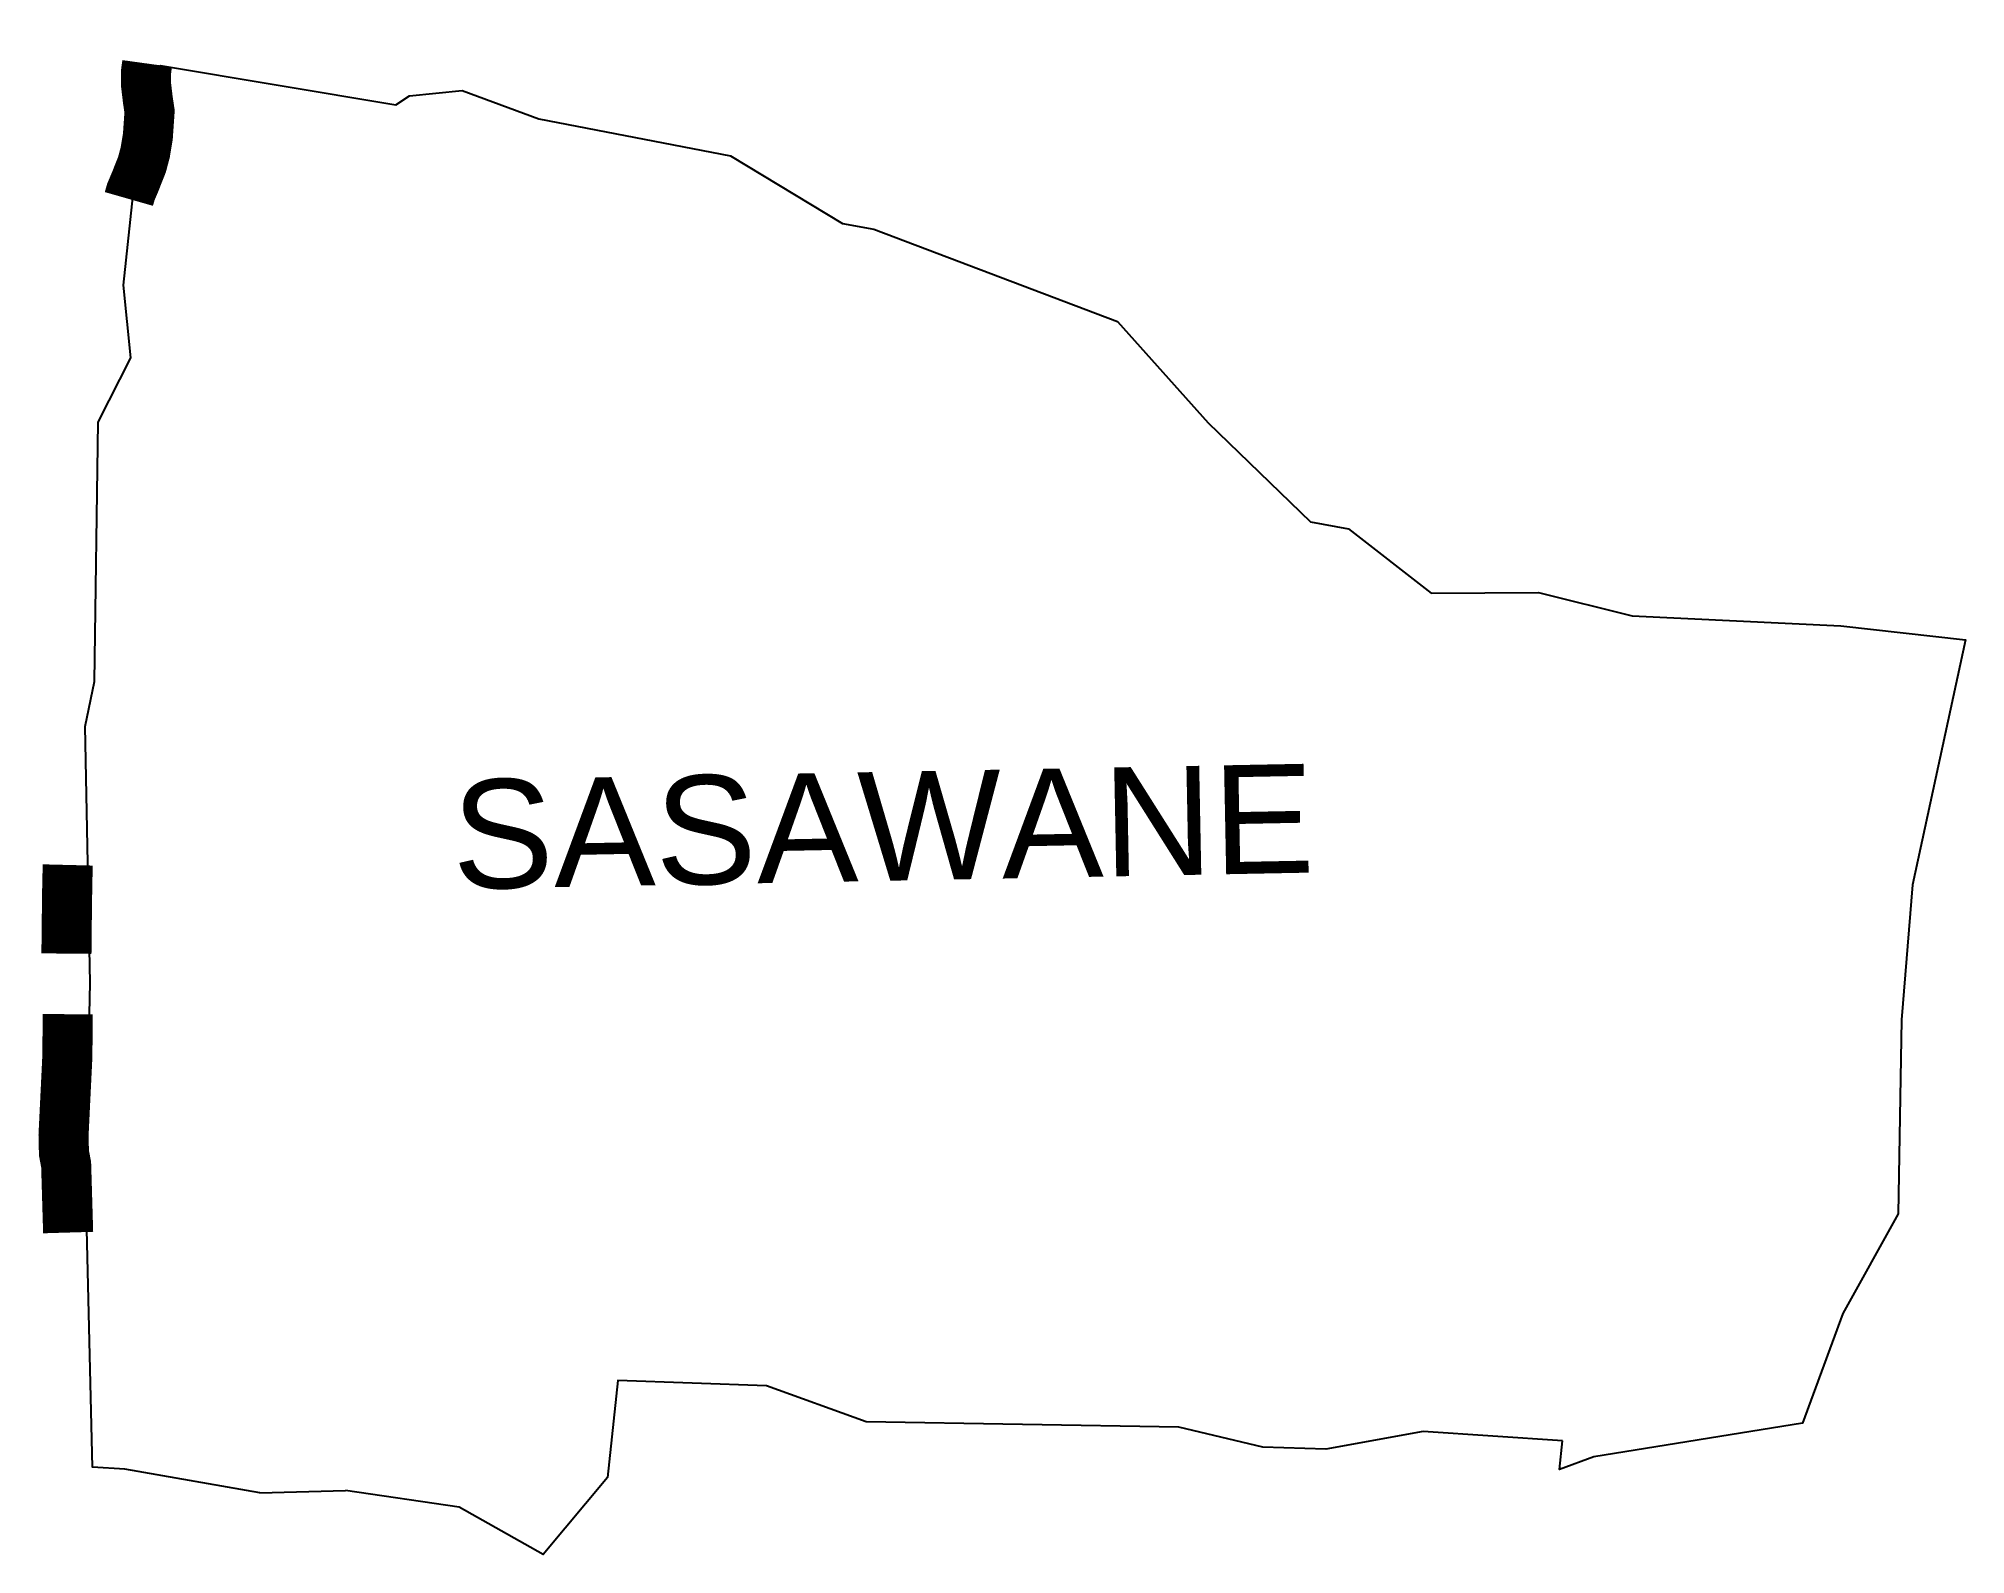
# Model space of a CAD drawing. Header units: metres. Extents: x 274817 to 276741, y 2077873 to 2079387.
import ezdxf

# ---------------------------------------------------------------- set-up
doc = ezdxf.new("R2010")
doc.units = ezdxf.units.M
doc.header["$MEASUREMENT"] = 0
for name, color, linetype in [('NATURALLY PROTECTED', 3, 'Continuous'), ('village', 3, 'Continuous'), ('VILLAGE NAME', 250, 'Continuous')]:
    doc.layers.add(name, color=color, linetype=linetype)
doc.styles.get("Standard").update_dxf_attribs({"font": 'arial.ttf'})

msp = doc.modelspace()

# ---------------------------------------------------------------- linework, layer by layer
at = {"layer": 'NATURALLY PROTECTED', "color": 116, "true_color": 0x136734, "const_width": 50, "flags": 128}
for points in [[(274925.3, 2079361.9), (274924.1, 2079353.2), (274924.1, 2079341.3), (274926, 2079325.3), (274927.7, 2079314.1), (274926.9, 2079302.5), (274926, 2079289.3), (274923.4, 2079273.4), (274920.2, 2079261.3), (274913.3, 2079243.8), (274909, 2079233.7), (274907, 2079226.7)], [(274846, 2078561.8), (274845.5, 2078541.5), (274845, 2078503.7), (274844.7, 2078473.3)], [(274846, 2078412.8), (274845.6, 2078370.3), (274841.8, 2078292.1), (274842.2, 2078274.3), (274844.4, 2078262.6), (274846.4, 2078194.8)]]:
    msp.add_lwpolyline(points, dxfattribs=at)
at = {"layer": 'village'}
msp.add_lwpolyline([(275037.8, 2077934.9), (275123.3, 2077937.4)], dxfattribs=at)
at = {"layer": 'village', "color": 3, "true_color": 0x00ff00}
for points in [[(275037.8, 2077934.9, 0), (274903.1, 2077958.7, 0), (274870.8, 2077960.6, 0), (274864.2, 2078239.7, 0), (274868.5, 2078444.1, 0), (274863.3, 2078699.9, 0), (274872.8, 2078745, 0), (274876.5, 2079003.7, 0), (274908.9, 2079068.1, 0), (274901.8, 2079140.5, 0), (274915.5, 2079271.8, 0), (274938.6, 2079360.1, 0), (275173.5, 2079320.7, 0), (275187.1, 2079329.6, 0), (275239.7, 2079334.9, 0), (275316.4, 2079306.6, 0), (275507.7, 2079269.7, 0), (275619.4, 2079202.2, 0), (275650.9, 2079196.7, 0), (275893.9, 2079104.5, 0), (275984.6, 2079003.2, 0), (276086.7, 2078904.3, 0), (276124.6, 2078897.4, 0), (276207.2, 2078833.3, 0), (276314.3, 2078833.7, 0), (276408, 2078810.4, 0), (276616.2, 2078800.6, 0), (276740.7, 2078786.7, 0), (276687.8, 2078542.1, 0), (276676.7, 2078407.1, 0), (276673.4, 2078213.4, 0), (276618.1, 2078113.9, 0), (276578.1, 2078004.4, 0), (276369.6, 2077970.8, 0), (276335.5, 2077958.3, 0), (276338.2, 2077986.7, 0)], [(276338.2, 2077986.7, 0), (276199.1, 2077996.3, 0), (276101.9, 2077978.5, 0), (276039, 2077980.6, 0), (275955.4, 2078000.4, 0), (275643.2, 2078005.8, 0), (275543.7, 2078041.8, 0), (275395.3, 2078047.2, 0), (275384.8, 2077950.4, 0), (275320.5, 2077873.4, 0), (275236.7, 2077920.5, 0), (275123.3, 2077937.4, 0)]]:
    msp.add_polyline3d(points, dxfattribs=at)

# ---------------------------------------------------------------- texts
at = {"layer": 'VILLAGE NAME', "insert": (275228.5, 2078646.4), "char_height": 108.748, "attachment_point": 1, "rotation": 1.1028}
msp.add_mtext_dynamic_manual_height_columns('{\\fArial|b0|i0|c0|p34;SASAWANE}', width=726.929, gutter_width=543.7, heights=[0], dxfattribs=at)

doc.saveas('drawing.dxf')
